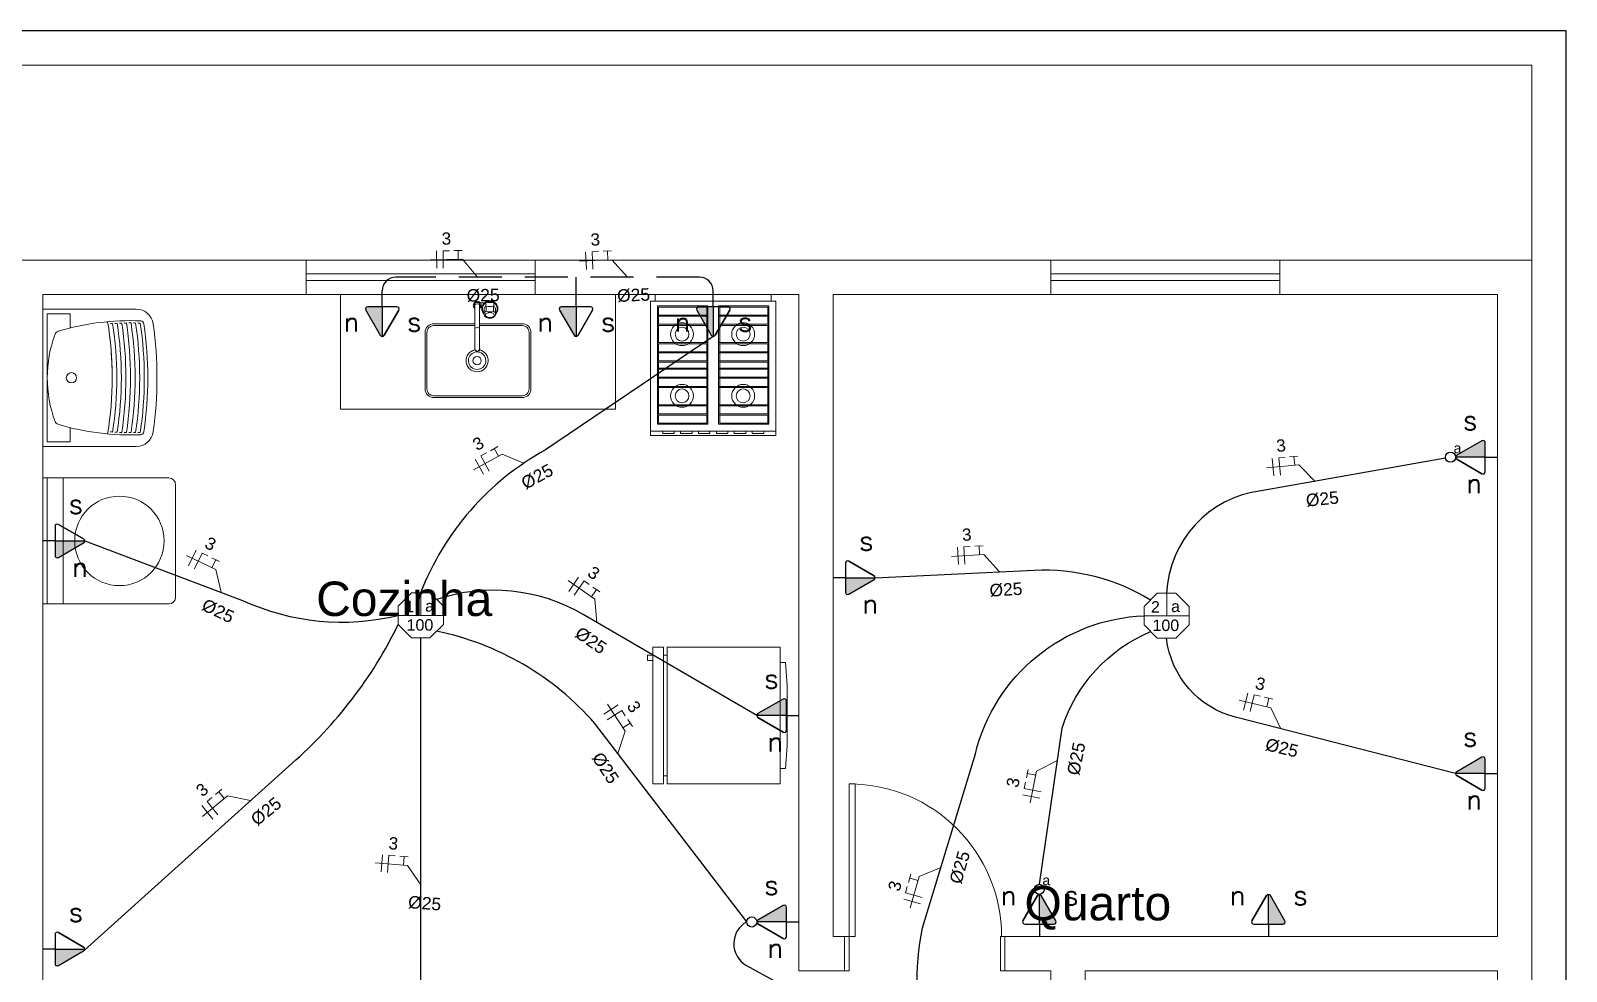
# Model space of a CAD drawing. Header units: millimetres. Extents: x 50 to 186, y -32 to 33.
# Drawn here: x 73.87 to 80.57, y 14.72 to 18.82 of the extents above; entities that cross this region are included whole.
import ezdxf

# ---------------------------------------------------------------- set-up
doc = ezdxf.new("R2010")
doc.units = ezdxf.units.MM
doc.linetypes.add('HIDDEN', pattern=[0.375, 0.25, -0.125])
doc.layers.get('0').update_dxf_attribs({"lineweight": 30})
for name, color, linetype in [('1 - Circuitos', 7, 'Continuous'), ('5 - Identificadores', 7, 'Continuous'), ('7 - Eletroduto', 6, 'Continuous'), ('Pontos de iluminação', 5, 'Continuous'), ('Pontos de Tomadas', 240, 'Continuous'), ('TEXTO', 7, 'Continuous')]:
    doc.layers.add(name, color=color, linetype=linetype)
for name, color, linetype, lineweight in [('3 - Cozinha', 160, 'Continuous', 20), ('4 - Edificação', 7, 'Continuous', 20), ('6 - Legenda', 70, 'Continuous', 25), ('Portas', 251, 'Continuous', 9)]:
    doc.layers.add(name, color=color, linetype=linetype, lineweight=lineweight)
doc.styles.add('Arial0', font='arial.ttf', dxfattribs={"height": 3.14658})
doc.styles.add('ROMANS', font='ROMANS.SHX')
doc.styles.add('SEACAD_Arial', font='arial.ttf')
doc.styles.get("Standard").update_dxf_attribs({"font": 'arial.ttf'})
doc.styles.add('TEXTO_NOMEQUADRO', font='arial.ttf')

# ---------------------------------------------------------------- blocks, each defined once
blk = doc.blocks.new('CO-F4PB')
for p, q in [((0.2535, 0), (-0.2535, 0)), ((0.2535, 0), (-0.2535, 0)), ((-0.2535, 0), (-0.2535, -0.03)), ((0.2535, -0.03), (0.2535, 0)), ((-0.2735, -0.03), (-0.2735, -0.596)), ((0.2735, -0.03), (-0.2735, -0.03)), ((-0.2435, -0.05), (-0.2435, -0.566)), ((-0.0235, -0.05), (-0.2435, -0.05)), ((-0.0285, -0.055), (-0.2385, -0.055)), ((-0.2385, -0.055), (-0.2385, -0.09)), ((-0.0285, -0.055), (-0.0285, -0.09)), ((-0.0235, -0.05), (-0.0235, -0.566)), ((0.0235, -0.05), (0.0235, -0.566)), ((0.2435, -0.05), (0.0235, -0.05)), ((0.2385, -0.055), (0.0285, -0.055)), ((0.0285, -0.055), (0.0285, -0.09)), ((0.2385, -0.055), (0.2385, -0.09)), ((0.2435, -0.05), (0.2435, -0.566)), ((0.2735, -0.596), (0.2735, -0.03)), ((-0.0235, -0.09), (-0.2435, -0.09)), ((-0.0235, -0.095), (-0.2435, -0.095)), ((-0.0235, -0.13), (-0.2435, -0.13)), ((-0.2385, -0.095), (-0.2385, -0.13)), ((-0.0285, -0.095), (-0.0285, -0.13)), ((0.2435, -0.09), (0.0235, -0.09)), ((0.2435, -0.095), (0.0235, -0.095)), ((0.2435, -0.13), (0.0235, -0.13)), ((0.0285, -0.095), (0.0285, -0.13)), ((0.2385, -0.095), (0.2385, -0.13)), ((-0.0235, -0.135), (-0.2435, -0.135)), ((-0.2385, -0.135), (-0.2385, -0.21)), ((-0.0285, -0.135), (-0.0285, -0.21)), ((0.2435, -0.135), (0.0235, -0.135)), ((0.0285, -0.135), (0.0285, -0.21)), ((0.2385, -0.135), (0.2385, -0.21)), ((-0.0235, -0.21), (-0.2435, -0.21)), ((-0.0235, -0.215), (-0.2435, -0.215)), ((-0.0235, -0.25), (-0.2435, -0.25)), ((-0.0235, -0.255), (-0.2435, -0.255)), ((-0.2385, -0.215), (-0.2385, -0.25)), ((-0.2385, -0.255), (-0.2385, -0.29)), ((-0.0285, -0.215), (-0.0285, -0.25)), ((-0.0285, -0.255), (-0.0285, -0.29)), ((0.2435, -0.21), (0.0235, -0.21)), ((0.2435, -0.215), (0.0235, -0.215)), ((0.2435, -0.25), (0.0235, -0.25)), ((0.2435, -0.255), (0.0235, -0.255)), ((0.0285, -0.215), (0.0285, -0.25)), ((0.0285, -0.255), (0.0285, -0.29)), ((0.2385, -0.215), (0.2385, -0.25)), ((0.2385, -0.255), (0.2385, -0.29)), ((-0.0235, -0.29), (-0.2435, -0.29)), ((-0.0235, -0.295), (-0.2435, -0.295)), ((-0.2435, -0.321), (-0.0235, -0.321)), ((-0.2435, -0.326), (-0.0235, -0.326)), ((-0.2385, -0.295), (-0.2385, -0.321)), ((-0.2385, -0.326), (-0.2385, -0.361)), ((-0.0285, -0.295), (-0.0285, -0.321)), ((-0.0285, -0.326), (-0.0285, -0.361)), ((0.2435, -0.29), (0.0235, -0.29)), ((0.2435, -0.295), (0.0235, -0.295)), ((0.0235, -0.321), (0.2435, -0.321)), ((0.0235, -0.326), (0.2435, -0.326)), ((0.0285, -0.295), (0.0285, -0.321)), ((0.0285, -0.326), (0.0285, -0.361)), ((0.2385, -0.295), (0.2385, -0.321)), ((0.2385, -0.326), (0.2385, -0.361)), ((-0.2435, -0.361), (-0.0235, -0.361)), ((-0.2435, -0.366), (-0.0235, -0.366)), ((-0.2435, -0.401), (-0.0235, -0.401)), ((-0.2385, -0.366), (-0.2385, -0.401)), ((-0.0285, -0.366), (-0.0285, -0.401)), ((0.0235, -0.361), (0.2435, -0.361)), ((0.0235, -0.366), (0.2435, -0.366)), ((0.0235, -0.401), (0.2435, -0.401)), ((0.0285, -0.366), (0.0285, -0.401)), ((0.2385, -0.366), (0.2385, -0.401)), ((-0.2435, -0.406), (-0.0235, -0.406)), ((-0.2385, -0.406), (-0.2385, -0.481)), ((-0.0285, -0.406), (-0.0285, -0.481)), ((0.0235, -0.406), (0.2435, -0.406)), ((0.0285, -0.406), (0.0285, -0.481)), ((0.2385, -0.406), (0.2385, -0.481)), ((-0.2435, -0.481), (-0.0235, -0.481)), ((-0.2435, -0.486), (-0.0235, -0.486)), ((-0.2435, -0.521), (-0.0235, -0.521)), ((-0.2435, -0.526), (-0.0235, -0.526)), ((-0.2385, -0.486), (-0.2385, -0.521)), ((-0.2385, -0.526), (-0.2385, -0.561)), ((-0.0285, -0.486), (-0.0285, -0.521)), ((-0.0285, -0.526), (-0.0285, -0.561)), ((0.0235, -0.481), (0.2435, -0.481)), ((0.0235, -0.486), (0.2435, -0.486)), ((0.0235, -0.521), (0.2435, -0.521)), ((0.0235, -0.526), (0.2435, -0.526)), ((0.0285, -0.486), (0.0285, -0.521)), ((0.0285, -0.526), (0.0285, -0.561)), ((0.2385, -0.486), (0.2385, -0.521)), ((0.2385, -0.526), (0.2385, -0.561)), ((-0.2735, -0.596), (0.2735, -0.596)), ((-0.2735, -0.596), (-0.2735, -0.616)), ((-0.2435, -0.566), (-0.0235, -0.566)), ((-0.2385, -0.561), (-0.0285, -0.561)), ((0.0235, -0.566), (0.2435, -0.566)), ((0.0285, -0.561), (0.2385, -0.561)), ((0.2735, -0.616), (0.2735, -0.596)), ((-0.2735, -0.616), (0.2735, -0.616))]:
    blk.add_line(p, q)
for points in [[(-0.2204, -0.606), (-0.1704, -0.606), (-0.1704, -0.596), (-0.2204, -0.596)], [(-0.1422, -0.606), (-0.0922, -0.606), (-0.0922, -0.596), (-0.1422, -0.596)], [(-0.0641, -0.606), (-0.0141, -0.606), (-0.0141, -0.596), (-0.0641, -0.596)], [(0.0141, -0.606), (0.0641, -0.606), (0.0641, -0.596), (0.0141, -0.596)], [(0.0922, -0.606), (0.1422, -0.606), (0.1422, -0.596), (0.0922, -0.596)], [(0.1704, -0.606), (0.2204, -0.606), (0.2204, -0.596), (0.1704, -0.596)]]:
    blk.add_lwpolyline(points, close=True)
for centre, radius in [((-0.1308, -0.1735), 0.05), ((0.1362, -0.1735), 0.05), ((-0.1308, -0.1735), 0.03), ((0.1362, -0.1735), 0.03), ((-0.1308, -0.4425), 0.05), ((0.1362, -0.4425), 0.05), ((-0.1308, -0.4425), 0.03), ((0.1362, -0.4425), 0.03)]:
    blk.add_circle(centre, radius)
blk = doc.blocks.new('A$C1AD15EB6')
for p, q in [((0.55, 0.58), (0, 0.58)), ((0, 0.03), (0, 0.58)), ((0.55, 0.5606), (0, 0.5606)), ((0.55, 0.03), (0.55, 0.58)), ((0.55, 0.4906), (0, 0.4906)), ((0.03, 0), (0.52, 0))]:
    blk.add_line(p, q)
for centre, start, end in [((0.03, 0.03), 180, 270), ((0.52, 0.03), 270, 0)]:
    blk.add_arc(centre, 0.03, start, end)
blk = doc.blocks.new('TANQUE-02')
for p, q in [((-0.2995, 0), (0.2995, 0)), ((-0.2995, -0.4081), (-0.2995, 0)), ((0.2995, -0.4081), (0.2995, 0)), ((-0.2795, -0.02), (0.2795, -0.02)), ((-0.2795, -0.12), (-0.2795, -0.02)), ((0.2795, -0.12), (0.2795, -0.02)), ((-0.2795, -0.12), (-0.2174, -0.12)), ((0.2174, -0.12), (0.2795, -0.12))]:
    blk.add_line(p, q)
blk.add_circle((0, -0.1252), 0.0225)
for centre, radius, start, end in [((0.8453, -0.3818), 1.0945, 163.27799, 182.40527), ((-0.1837, -0.0726), 0.02, 110.23844, 163.27799), ((0, -0.5709), 0.5511, 90, 110.23844), ((0, -0.5709), 0.5511, 69.76156, 90), ((0.1837, -0.0726), 0.02, 16.72201, 69.76156), ((-0.8453, -0.3818), 1.0945, 357.59473, 16.72201), ((0, 1.2149), 1.518, 260.72256, 279.27744), ((0.8453, -0.3818), 1.0845, 177.52238, 178.05412), ((0.8453, -0.3818), 1.0845, 176.46036, 176.99114), ((0, 1.2149), 1.558, 261.22518, 270), ((0.8453, -0.3818), 1.0845, 175.40003, 175.93), ((0, 1.2149), 1.538, 261.15691, 270), ((0, 1.2149), 1.518, 270, 279.27744), ((0, 1.2149), 1.538, 270, 278.84309), ((0, 1.2149), 1.558, 270, 278.77482), ((-0.8453, -0.3818), 1.0845, 4.07, 4.59997), ((-0.8453, -0.3818), 1.0845, 3.00886, 3.53964), ((-0.8453, -0.3818), 1.0845, 1.94588, 2.47762), ((0.8453, -0.3818), 1.0845, 179.65272, 180.18684), ((0, 1.2149), 1.618, 261.49969, 270), ((0.8453, -0.3818), 1.0845, 180.72164, 181.25716), ((0.8453, -0.3818), 1.0845, 178.5864, 179.11926), ((0, 1.2149), 1.598, 261.39693, 270), ((0, 1.2149), 1.578, 261.30532, 270), ((0, 1.2149), 1.578, 270, 278.69468), ((0, 1.2149), 1.598, 270, 278.60307), ((0, 1.2149), 1.618, 270, 278.50031), ((-0.8453, -0.3818), 1.0845, 0.88074, 1.4136), ((-0.8453, -0.3818), 1.0845, 358.74284, 359.27836), ((-0.8453, -0.3818), 1.0845, 359.81316, 0.34728), ((-0.2245, -0.4081), 0.075, 180, 262.08052), ((-0.2332, -0.4271), 0.015, 182.40527, 261.87169), ((0, 1.2149), 1.638, 261.61326, 270), ((0.8453, -0.3818), 1.0845, 181.79343, 182.3305), ((0, 1.2149), 1.658, 261.73735, 270), ((0, 1.2058), 1.6644, 261.87169, 270), ((0, 1.2149), 1.638, 270, 278.38674), ((0, 1.2149), 1.658, 270, 278.26265), ((0, 1.2058), 1.6644, 270, 278.12831), ((0.2245, -0.4081), 0.075, 277.91948, 0), ((0.2332, -0.4271), 0.015, 278.12831, 357.59473), ((-0.8453, -0.3818), 1.0845, 357.6695, 358.20657), ((0, 1.2058), 1.7044, 262.08052, 270), ((0, 1.2058), 1.7044, 270, 277.91948)]:
    blk.add_arc(centre, radius, start, end)
blk = doc.blocks.new('CUBA-COZ-02')
for p, q in [((-0.0095, 0.2452), (-0.0095, 0.2275)), ((-0.0095, 0.2275), (-0.0095, 0.0565)), ((0.0105, 0.2452), (0.0105, 0.2275)), ((0.0105, 0.2275), (0.0105, 0.0565)), ((0.0146, 0.2516), (0.031, 0.2516)), ((0.0146, 0.2316), (0.0209, 0.2316)), ((0.0305, 0.2026), (0.0305, 0.2242)), ((0.0379, 0.2522), (0.0379, 0.2367)), ((0.0399, 0.2163), (0.0399, 0.2377)), ((0.0712, 0.2163), (0.0712, 0.2377)), ((0.0731, 0.2522), (0.0731, 0.2367)), ((0.0805, 0.2026), (0.0805, 0.2242)), ((-0.0095, 0.0565), (-0.0095, 0.0516)), ((0.0105, 0.0565), (0.0105, 0.0516))]:
    blk.add_line(p, q)
for points in [[(-0.0095, 0.1611), (-0.1889, 0.1611, 0.414214), (-0.2269, 0.1231), (-0.2269, -0.1231, 0.414214), (-0.1889, -0.1611), (0.1969, -0.1611, 0.414214), (0.2349, -0.1231), (0.2349, 0.1231, 0.414214), (0.1969, 0.1611), (0.0105, 0.1611)], [(-0.0095, 0.1531), (-0.1889, 0.1531, 0.414214), (-0.2189, 0.1231), (-0.2189, -0.1231, 0.414214), (-0.1889, -0.1531), (0.1969, -0.1531, 0.414214), (0.2269, -0.1231), (0.2269, 0.1231, 0.414214), (0.1969, 0.1531), (0.0105, 0.1531)]]:
    blk.add_lwpolyline(points, format="xyb")
blk.add_lwpolyline([(0.0105, 0.0367, -7.502529), (-0.0095, 0.037, -0.133288)], format="xyb", close=True)
at = {"linetype": 'Continuous'}
for points in [[(0.0391, 0.2375, 0), (0.0361, 0.2353, 0), (0.0337, 0.2328, 0), (0.032, 0.2301, 0), (0.0309, 0.2272, 0), (0.0305, 0.2242, 0)], [(0.0389, 0.2157, 0), (0.0359, 0.2135, 0), (0.0335, 0.2109, 0), (0.0318, 0.2081, 0), (0.0308, 0.2052, 0), (0.0305, 0.2021, 0)], [(0.0305, 0.2021, 0), (0.0311, 0.1989, 0), (0.0324, 0.1959, 0), (0.0345, 0.193, 0), (0.0373, 0.1905, 0), (0.0407, 0.1884, 0), (0.0446, 0.1867, 0), (0.0488, 0.1856, 0), (0.0533, 0.185, 0), (0.0578, 0.185, 0), (0.0623, 0.1856, 0), (0.0665, 0.1867, 0), (0.0704, 0.1884, 0), (0.0738, 0.1905, 0), (0.0766, 0.193, 0), (0.0786, 0.1959, 0), (0.08, 0.1989, 0), (0.0805, 0.2021, 0)], [(0.075, 0.199, 0), (0.0746, 0.2011, 0), (0.0734, 0.2032, 0), (0.0715, 0.2051, 0), (0.0689, 0.2067, 0), (0.0658, 0.208, 0), (0.0623, 0.209, 0), (0.0585, 0.2095, 0), (0.0545, 0.2096, 0), (0.0506, 0.2093, 0), (0.0469, 0.2085, 0), (0.0436, 0.2074, 0), (0.0407, 0.2059, 0), (0.0385, 0.2041, 0), (0.0369, 0.2022, 0), (0.0362, 0.2, 0), (0.0362, 0.1979, 0), (0.0369, 0.1958, 0), (0.0385, 0.1938, 0), (0.0407, 0.192, 0), (0.0436, 0.1905, 0), (0.0469, 0.1894, 0), (0.0506, 0.1886, 0), (0.0545, 0.1883, 0), (0.0585, 0.1884, 0), (0.0623, 0.1889, 0), (0.0658, 0.1899, 0), (0.0689, 0.1912, 0), (0.0715, 0.1928, 0), (0.0734, 0.1947, 0), (0.0746, 0.1968, 0), (0.075, 0.199, 0)], [(0.0805, 0.2242, 0), (0.0802, 0.2272, 0), (0.0791, 0.2301, 0), (0.0773, 0.2328, 0), (0.0749, 0.2353, 0), (0.0719, 0.2375, 0)], [(0.0805, 0.2026, 0), (0.0802, 0.2055, 0), (0.0791, 0.2084, 0), (0.0774, 0.2111, 0), (0.0751, 0.2136, 0), (0.0722, 0.2157, 0)]]:
    blk.add_polyline3d(points, dxfattribs=at)
blk.add_circle((0, 0), 0.0182)
for centre, radius, start, end in [((0.0005, 0.2416), 0.0173, 35.41872, 234.58128), ((0.0005, 0.2416), 0.0126, 322.25181, 217.74819), ((0.0005, 0.2242), 0.0233, 64.55551, 115.44449), ((0.0005, 0.2416), 0.0173, 305.41872, 324.58128), ((0.0005, 0.2416), 0.0173, 324.58128, 35.41872), ((0.0555, 0.2266), 0.035, 315.56467, 224.43533), ((0.0555, 0.2266), 0.032, 321.37517, 218.62483), ((0.0555, 0.1725), 0.0816, 77.53823, 102.46177), ((0.04, 0.214), 0.002, 63.97489, 122.15591), ((0.0401, 0.2358), 0.002, 74.31395, 121.56748), ((0.0555, 0.2905), 0.0549, 254.31395, 285.68605), ((0.0555, 0.2459), 0.0335, 243.97489, 296.02511), ((0.0711, 0.214), 0.002, 57.84409, 116.02511), ((0.0709, 0.2358), 0.002, 58.43251, 105.68606), ((0.0005, 0.1207), 0.0233, 64.55551, 115.44449), ((0, 0), 0.0482, 101.34386, 77.38563), ((0.0005, 0.0516), 0.0112, 153.72082, 26.27918), ((0.0005, 0.0516), 0.01, 180, 0)]:
    blk.add_arc(centre, radius, start, end)
blk = doc.blocks.new('DUPLEX320PL')
for p, q in [((-0.058, -0.1246), (-0.058, -0.6181)), ((-0.058, -0.1246), (0.538, -0.1246)), ((0.538, -0.6181), (0.538, -0.1246)), ((0.538, -0.6181), (-0.058, -0.6181)), ((0.538, -0.6338), (-0.058, -0.6338)), ((-0.058, -0.6338), (-0.058, -0.6799)), ((-0.023, -0.6181), (-0.023, -0.6338)), ((0.503, -0.6338), (0.503, -0.6181)), ((0.538, -0.6338), (0.538, -0.6799)), ((-0.058, -0.6799), (0.538, -0.6799))]:
    blk.add_line(p, q)
blk.add_lwpolyline([(0.4713, -0.1246), (0.4713, -0.1005), (0.3713, -0.0932), (0.1087, -0.0932), (0.0087, -0.1005), (0.0087, -0.1246)])
blk.add_lwpolyline([(0.4797, -0.6799), (0.4797, -0.7042), (0.5039, -0.7042), (0.5039, -0.6799)], close=True)
blk = doc.blocks.new('ponto de luz')
at = {"color": 5, "linetype": 'Continuous', "lineweight": 15, "true_color": 0x000005}
blk.add_lwpolyline([(63.6396, -13.7603), (63.5583, -13.7603), (63.5009, -13.8188), (63.5009, -13.8984), (63.5583, -13.9569), (63.6396, -13.9569), (63.698, -13.8984), (63.698, -13.8188)], close=True, dxfattribs=at)
for points in [[(63.5995, -13.8589), (63.5995, -13.7603), (63.5995, -13.7603)], [(63.698, -13.8589), (63.5009, -13.8589), (63.5009, -13.8589)]]:
    blk.add_lwpolyline(points, dxfattribs=at)
at = {"layer": '1 - Circuitos'}
blk.add_attdef('N', (63.5309, -13.8452), '', height=0.05, dxfattribs=at)
at = {"layer": '5 - Identificadores', "flags": 4}
for tag, p in [('R', (63.6187, -13.8426)), ('S', (63.5376, -13.9254))]:
    blk.add_attdef(tag, p, '', height=0.05, dxfattribs=at)

msp = doc.modelspace()

# ---------------------------------------------------------------- hatches: boundary and pattern name
at = {"layer": 'Pontos de Tomadas'}
h = msp.add_hatch(color=256, dxfattribs=at)
h.dxf.hatch_style = 1
h.paths.add_polyline_path([(75.3942, 17.496, 0.268035), (75.4026, 17.4911), (75.4026, 17.6208), (75.3391, 17.6208, 0.577243), (75.3306, 17.6061)])
h = msp.add_hatch(color=256, dxfattribs=at)
h.dxf.hatch_style = 1
h.paths.add_polyline_path([(76.2404, 17.496, 0.268035), (76.2488, 17.4911), (76.2488, 17.6208), (76.1853, 17.6208, 0.577243), (76.1768, 17.6061)])
h = msp.add_hatch(color=256, dxfattribs=at)
h.dxf.hatch_style = 1
h.paths.add_polyline_path([(76.8389, 17.496, 0.268035), (76.8473, 17.4911), (76.8473, 17.6208), (76.7838, 17.6208, 0.577243), (76.7753, 17.6061)])
h = msp.add_hatch(color=256, dxfattribs=at)
h.dxf.hatch_style = 1
h.paths.add_polyline_path([(80.0924, 16.9728, 0.268035), (80.0875, 16.9644), (80.2172, 16.9644), (80.2172, 17.0279, 0.577243), (80.2026, 17.0364)])
h = msp.add_hatch(color=256, dxfattribs=at)
h.dxf.hatch_style = 1
h.paths.add_polyline_path([(74.0992, 16.5909, 0.268035), (74.1041, 16.5993), (73.9745, 16.5993), (73.9745, 16.5358, 0.577243), (73.9891, 16.5273)])
h = msp.add_hatch(color=256, dxfattribs=at)
h.dxf.hatch_style = 1
h.paths.add_polyline_path([(77.5492, 16.4303, 0.268035), (77.5541, 16.4387), (77.4245, 16.4387), (77.4245, 16.3752, 0.577243), (77.4391, 16.3667)])
h = msp.add_hatch(color=256, dxfattribs=at)
h.dxf.hatch_style = 1
h.paths.add_polyline_path([(77.0424, 15.8459, 0.268035), (77.0375, 15.8374), (77.1672, 15.8374), (77.1672, 15.901, 0.577243), (77.1526, 15.9094)])
h = msp.add_hatch(color=256, dxfattribs=at)
h.dxf.hatch_style = 1
h.paths.add_polyline_path([(80.0924, 15.5928, 0.268035), (80.0875, 15.5844), (80.2172, 15.5844), (80.2172, 15.6479, 0.577243), (80.2026, 15.6564)])
h = msp.add_hatch(color=256, dxfattribs=at)
h.dxf.hatch_style = 1
h.paths.add_polyline_path([(78.2793, 15.0528, 0.268035), (78.2708, 15.0577), (78.2708, 14.928), (78.3344, 14.928, 0.577243), (78.3428, 14.9426)])
h = msp.add_hatch(color=256, dxfattribs=at)
h.dxf.hatch_style = 1
h.paths.add_polyline_path([(79.2793, 15.0528, 0.268035), (79.2708, 15.0577), (79.2708, 14.928), (79.3344, 14.928, 0.577243), (79.3428, 14.9426)])
h = msp.add_hatch(color=256, dxfattribs=at)
h.dxf.hatch_style = 1
h.paths.add_polyline_path([(77.0424, 14.9459, 0.268035), (77.0375, 14.9374), (77.1672, 14.9374), (77.1672, 15.001, 0.577243), (77.1526, 15.0094)])
h = msp.add_hatch(color=256, dxfattribs=at)
h.dxf.hatch_style = 1
h.paths.add_polyline_path([(74.0992, 14.8109, 0.268035), (74.1041, 14.8194), (73.9745, 14.8194), (73.9745, 14.7558, 0.577243), (73.9891, 14.7474)])

# ---------------------------------------------------------------- linework, layer by layer
msp.add_lwpolyline([(53.5708, 10.8244), (80.5708, 10.8244), (80.5708, 18.8244), (53.5708, 18.8244)], close=True)
at = {"layer": '1 - Circuitos', "color": 7, "linetype": 'Continuous', "lineweight": 15, "true_color": 0x000007}
for points in [[(75.6403, 17.7886), (75.6392, 17.8642), (75.6392, 17.8642)], [(75.6957, 17.865), (75.668, 17.8646), (75.6692, 17.789)], [(75.7152, 17.8653), (75.7522, 17.8659), (75.7342, 17.8656), (75.7348, 17.8275)], [(76.2938, 17.7834), (76.2905, 17.859), (76.2905, 17.859)], [(76.3469, 17.8615), (76.3193, 17.8602), (76.3226, 17.7847)], [(76.3664, 17.8623), (76.4034, 17.864), (76.3855, 17.8632), (76.3871, 17.825)], [(75.8578, 16.9833), (75.8335, 16.97), (75.8698, 16.9037)], [(75.8749, 16.9926), (75.9074, 17.0104), (75.8917, 17.0018), (75.91, 16.9683)], [(79.2944, 16.8829), (79.2869, 16.9582), (79.2869, 16.9582)], [(79.3431, 16.9638), (79.3155, 16.9611), (79.3231, 16.8858)], [(79.3625, 16.9658), (79.3993, 16.9695), (79.3815, 16.9677), (79.3853, 16.9297)], [(75.8446, 16.8898), (75.8083, 16.9562), (75.8083, 16.9562)], [(74.5576, 16.4901), (74.5904, 16.5583), (74.5904, 16.5583)], [(77.9175, 16.4958), (77.9129, 16.5713), (77.9129, 16.5713)], [(77.9693, 16.5747), (77.9417, 16.5731), (77.9462, 16.4976)], [(77.9887, 16.5759), (78.0257, 16.5781), (78.0078, 16.5771), (78.0101, 16.5389)], [(74.6413, 16.5338), (74.6164, 16.5458), (74.5836, 16.4777)], [(74.6589, 16.5254), (74.6923, 16.5093), (74.6761, 16.5171), (74.6595, 16.4827)], [(76.2168, 16.3791), (76.2597, 16.4413), (76.2597, 16.4413)], [(76.3063, 16.4092), (76.2835, 16.425), (76.2405, 16.3627)], [(76.3223, 16.3982), (76.3528, 16.3771), (76.338, 16.3873), (76.3163, 16.3559)], [(79.1626, 15.8616), (79.1803, 15.9351), (79.1803, 15.9351)], [(79.2352, 15.9219), (79.2083, 15.9284), (79.1906, 15.8549)], [(79.2542, 15.9174), (79.2902, 15.9087), (79.2727, 15.9129), (79.2638, 15.8758)], [(76.3694, 15.8432), (76.4328, 15.8844), (76.4328, 15.8844)], [(76.4636, 15.837), (76.4485, 15.8602), (76.3851, 15.819)], [(76.4742, 15.8207), (76.4944, 15.7896), (76.4847, 15.8047), (76.4526, 15.7839)], [(78.2143, 15.5663), (78.2217, 15.6026), (78.2181, 15.585), (78.2555, 15.5774)], [(74.6744, 15.4931), (74.7031, 15.5165), (74.6891, 15.5051), (74.7133, 15.4756)], [(78.2733, 15.4767), (78.1992, 15.4918), (78.1992, 15.4918)], [(78.2104, 15.5472), (78.2049, 15.52), (78.279, 15.505)], [(74.6635, 15.3864), (74.6156, 15.4449), (74.6156, 15.4449)], [(74.6593, 15.4807), (74.6379, 15.4632), (74.6858, 15.4047)], [(75.3973, 15.1554), (75.4031, 15.2308), (75.4031, 15.2308)], [(75.4594, 15.2264), (75.4318, 15.2286), (75.426, 15.1532)], [(75.4788, 15.2249), (75.5158, 15.2221), (75.4979, 15.2235), (75.4949, 15.1854)], [(77.6945, 15.0915), (77.6869, 15.0649), (77.7595, 15.044)], [(77.6999, 15.1102), (77.7102, 15.1458), (77.7052, 15.1286), (77.7419, 15.118)], [(77.7515, 15.0163), (77.6789, 15.0372), (77.6789, 15.0372)]]:
    msp.add_lwpolyline(points, dxfattribs=at)
at = {"layer": '1 - Circuitos', "color": 5, "linetype": 'Continuous', "lineweight": 15, "true_color": 0x000005}
for points in [[(75.8184, 17.7494), (75.7528, 17.8277), (75.6113, 17.8256)], [(76.4729, 17.7494), (76.4051, 17.8258), (76.2637, 17.8196)], [(76.0203, 16.9382), (75.9257, 16.9769), (75.8016, 16.909)], [(79.4752, 16.859), (79.4031, 16.9315), (79.2624, 16.9173)], [(74.6993, 16.3755), (74.6757, 16.4749), (74.5482, 16.5362)], [(78.0971, 16.4647), (78.028, 16.54), (77.8868, 16.5315)], [(76.339, 16.2438), (76.3311, 16.3457), (76.2146, 16.4261)], [(76.431, 15.6716), (76.4624, 15.7688), (76.3853, 15.8874)], [(79.3253, 15.7794), (79.2813, 15.8716), (79.1437, 15.9047)], [(78.3497, 15.6423), (78.2591, 15.595), (78.2309, 15.4563)], [(74.8273, 15.4664), (74.7272, 15.487), (74.6177, 15.3974)], [(75.5709, 15.0999), (75.5128, 15.184), (75.3718, 15.1949)], [(77.841, 15.1751), (77.7469, 15.1352), (77.7077, 14.9993)]]:
    msp.add_lwpolyline(points, dxfattribs=at)
at = {"layer": '3 - Cozinha'}
msp.add_lwpolyline([(75.2208, 17.1744), (76.4208, 17.1744), (76.4208, 17.6744), (75.2208, 17.6744)], close=True, dxfattribs=at)
msp.add_circle((74.2555, 16.5994), 0.1953, dxfattribs=at)
at = {"layer": '4 - Edificação'}
for p, q in [((80.4208, 18.6744), (60.4708, 18.6744)), ((60.4708, 17.8244), (80.4208, 17.8244)), ((80.4208, 17.8244), (80.4208, 10.9744)), ((73.9208, 11.9244), (73.9208, 17.6744)), ((77.2208, 17.6744), (73.9208, 17.6744)), ((77.2208, 14.7244), (77.2208, 17.6744)), ((77.3708, 17.6744), (80.2708, 17.6744)), ((77.3708, 14.8744), (77.3708, 17.6744)), ((80.2708, 14.8744), (80.2708, 17.6744)), ((80.2708, 17.6744), (80.2708, 14.8744)), ((77.4208, 14.8744), (77.3708, 14.8744)), ((77.4208, 14.7244), (77.4208, 14.8744)), ((78.4208, 14.8744), (78.1208, 14.8744)), ((80.2708, 14.8744), (78.4208, 14.8744)), ((77.2208, 14.7244), (77.4208, 14.7244)), ((78.1208, 14.7244), (78.3208, 14.7244)), ((78.3208, 14.7244), (78.3208, 14.6744)), ((78.4708, 14.7244), (80.2708, 14.7244)), ((78.4708, 14.7244), (78.4708, 14.6744)), ((80.2708, 14.7244), (80.2708, 13.5744))]:
    msp.add_line(p, q, dxfattribs=at)
at = {"layer": '4 - Edificação', "color": 252}
msp.add_line((80.4208, 18.6744), (80.4208, 17.8244), dxfattribs=at)
at = {"layer": '7 - Eletroduto', "linetype": 'HIDDEN', "ltscale": 0.75}
msp.add_line((76.7873, 17.7494), (75.4626, 17.7494), dxfattribs=at)
at = {"layer": '7 - Eletroduto'}
for p, q in [((76.2488, 17.6744), (76.2488, 17.7494)), ((75.4026, 17.6744), (75.4026, 17.6894)), ((76.8473, 17.6744), (76.8473, 17.6894))]:
    msp.add_line(p, q, dxfattribs=at)
for points in [[(76.8473, 17.4911), (76.1151, 16.9963, 0.176078), (75.5703, 16.373, 4.163736)], [(80.0439, 16.9606), (79.2385, 16.8183, 0.362296), (78.826, 16.3712, 15.458272)], [(74.1041, 16.5997), (74.7932, 16.3401, 0.16964), (75.4722, 16.2747, 0.073534)], [(77.5541, 16.4387), (78.2477, 16.4719, -0.149995), (78.7567, 16.342, 2.341739)], [(77.0375, 15.8374), (76.2799, 16.2782, 0.215698), (75.6402, 16.3437, -1.389043)], [(74.1024, 14.8139), (75.008, 15.629, 0.101066), (75.4722, 16.2348, -3.165411)], [(77.7736, 14.3733, -0.110493), (77.7611, 14.9121), (77.9916, 15.6712, -0.333735), (78.728, 16.2729, -114.141172)], [(76.9935, 14.9374), (76.3299, 15.8035, 0.163828), (75.6402, 16.2056, -5.560821)], [(78.2708, 15.1017), (78.3701, 15.7824, -0.219639), (78.7567, 16.2039, -2.137898)], [(80.0875, 15.5844), (79.1272, 15.83, -0.310486), (78.826, 16.1746, -1.123484)], [(76.9935, 14.9381, 0.587466), (76.9927, 14.7474), (77.5215, 14.4569, -0.106433), (77.6756, 14.3149, -0.266852)]]:
    msp.add_lwpolyline(points, format="xyb", dxfattribs=at)
msp.add_lwpolyline([(75.5709, 14.2759), (75.5709, 16.1764)], dxfattribs=at)
for centre, start, end in [((75.4626, 17.6894), 90, 180), ((76.7873, 17.6894), 0, 90)]:
    msp.add_arc(centre, 0.06, start, end, dxfattribs=at)
at = {"layer": 'Pontos de Tomadas'}
for p, q in [((75.4026, 17.6208), (75.4026, 17.6744)), ((76.2488, 17.6208), (76.2488, 17.6744)), ((76.8473, 17.6208), (76.8473, 17.6744)), ((75.3306, 17.6061), (75.3942, 17.496)), ((75.4662, 17.6208), (75.3391, 17.6208)), ((75.4026, 17.6208), (75.4026, 17.4911)), ((75.4746, 17.6061), (75.4111, 17.496)), ((75.4111, 17.496), (75.4746, 17.6061)), ((75.4111, 17.496), (75.4746, 17.6061)), ((76.1768, 17.6061), (76.2404, 17.496)), ((76.3124, 17.6208), (76.1853, 17.6208)), ((76.2488, 17.6208), (76.2488, 17.4911)), ((76.3208, 17.6061), (76.2573, 17.496)), ((76.2573, 17.496), (76.3208, 17.6061)), ((76.2573, 17.496), (76.3208, 17.6061)), ((76.7753, 17.6061), (76.8389, 17.496)), ((76.9109, 17.6208), (76.7838, 17.6208)), ((76.8473, 17.6208), (76.8473, 17.4911)), ((76.9193, 17.6061), (76.8558, 17.496)), ((76.8558, 17.496), (76.9193, 17.6061)), ((76.8558, 17.496), (76.9193, 17.6061)), ((80.2026, 17.0364), (80.0924, 16.9728)), ((80.2172, 16.9008), (80.2172, 17.0279)), ((80.2172, 16.9644), (80.0875, 16.9644)), ((80.2172, 16.9644), (80.2708, 16.9644)), ((80.2026, 16.8924), (80.0924, 16.9559)), ((80.0924, 16.9559), (80.2026, 16.8924)), ((80.0924, 16.9559), (80.2026, 16.8924)), ((73.9745, 16.6629), (73.9745, 16.5358)), ((73.9891, 16.6713), (74.0992, 16.6078)), ((74.0992, 16.6078), (73.9891, 16.6713)), ((74.0992, 16.6078), (73.9891, 16.6713)), ((73.9745, 16.5993), (73.9208, 16.5993)), ((73.9745, 16.5993), (74.1041, 16.5993)), ((73.9891, 16.5273), (74.0992, 16.5909)), ((77.4245, 16.5023), (77.4245, 16.3752)), ((77.4391, 16.5107), (77.5492, 16.4472)), ((77.5492, 16.4472), (77.4391, 16.5107)), ((77.5492, 16.4472), (77.4391, 16.5107)), ((77.4245, 16.4387), (77.3708, 16.4387)), ((77.4245, 16.4387), (77.5541, 16.4387)), ((77.4391, 16.3667), (77.5492, 16.4303)), ((77.1526, 15.9094), (77.0424, 15.8459)), ((77.1672, 15.7739), (77.1672, 15.901)), ((77.1672, 15.8374), (77.0375, 15.8374)), ((77.1526, 15.7654), (77.0424, 15.829)), ((77.0424, 15.829), (77.1526, 15.7654)), ((77.0424, 15.829), (77.1526, 15.7654)), ((77.1672, 15.8374), (77.2208, 15.8374)), ((80.2026, 15.6564), (80.0924, 15.5928)), ((80.2172, 15.5208), (80.2172, 15.6479)), ((80.2172, 15.5844), (80.0875, 15.5844)), ((80.2026, 15.5124), (80.0924, 15.5759)), ((80.0924, 15.5759), (80.2026, 15.5124)), ((80.0924, 15.5759), (80.2026, 15.5124)), ((80.2172, 15.5844), (80.2708, 15.5844)), ((78.1988, 14.9426), (78.2624, 15.0528)), ((78.2624, 15.0528), (78.1988, 14.9426)), ((78.2624, 15.0528), (78.1988, 14.9426)), ((78.2708, 14.928), (78.2708, 15.0577)), ((78.3428, 14.9426), (78.2793, 15.0528)), ((79.1988, 14.9426), (79.2624, 15.0528)), ((79.2624, 15.0528), (79.1988, 14.9426)), ((79.2624, 15.0528), (79.1988, 14.9426)), ((79.2708, 14.928), (79.2708, 15.0577)), ((79.3428, 14.9426), (79.2793, 15.0528)), ((77.1526, 15.0094), (77.0424, 14.9459)), ((77.1672, 14.8739), (77.1672, 15.001)), ((73.9745, 14.8829), (73.9745, 14.7558)), ((73.9891, 14.8914), (74.0992, 14.8278)), ((74.0992, 14.8278), (73.9891, 14.8914)), ((74.0992, 14.8278), (73.9891, 14.8914)), ((77.1672, 14.9374), (77.0375, 14.9374)), ((77.1526, 14.8654), (77.0424, 14.929)), ((77.0424, 14.929), (77.1526, 14.8654)), ((77.0424, 14.929), (77.1526, 14.8654)), ((77.1672, 14.9374), (77.2208, 14.9374)), ((78.2073, 14.928), (78.3344, 14.928)), ((78.2708, 14.928), (78.2708, 14.8744)), ((79.2073, 14.928), (79.3344, 14.928)), ((79.2708, 14.928), (79.2708, 14.8744)), ((73.9745, 14.8194), (73.9208, 14.8194)), ((73.9745, 14.8194), (74.1041, 14.8194)), ((73.9891, 14.7474), (74.0992, 14.8109))]:
    msp.add_line(p, q, dxfattribs=at)
for centre in [(80.0655, 16.9644), (78.2708, 15.0797), (77.0155, 14.9374)]:
    msp.add_circle(centre, 0.022, dxfattribs=at)
for centre, start, end in [((75.3391, 17.611), 90, 209.98164), ((75.4662, 17.611), 330.01836, 90), ((76.1853, 17.611), 90, 209.98164), ((76.3124, 17.611), 330.01836, 90), ((76.7838, 17.611), 90, 209.98164), ((76.9109, 17.611), 330.01836, 90), ((75.4026, 17.5008), 209.98164, 330.01836), ((76.2488, 17.5008), 209.98164, 330.01836), ((76.8473, 17.5008), 209.98164, 330.01836), ((80.2075, 17.0279), 0, 119.98164), ((80.0973, 16.9644), 119.98164, 240.01836), ((80.2075, 16.9008), 240.01836, 0), ((73.9842, 16.6629), 60.01836, 180), ((74.0944, 16.5993), 299.98164, 60.01836), ((73.9842, 16.5358), 180, 299.98164), ((77.4342, 16.5023), 60.01836, 180), ((77.5444, 16.4387), 299.98164, 60.01836), ((77.4342, 16.3752), 180, 299.98164), ((77.1575, 15.901), 0, 119.98164), ((77.0473, 15.8374), 119.98164, 240.01836), ((77.1575, 15.7739), 240.01836, 0), ((80.2075, 15.6479), 0, 119.98164), ((80.0973, 15.5844), 119.98164, 240.01836), ((80.2075, 15.5208), 240.01836, 0), ((78.2708, 15.0479), 29.98164, 150.01836), ((79.2708, 15.0479), 29.98164, 150.01836), ((77.1575, 15.001), 0, 119.98164), ((73.9842, 14.8829), 60.01836, 180), ((77.0473, 14.9374), 119.98164, 240.01836), ((78.2073, 14.9378), 150.01836, 270), ((78.3344, 14.9378), 270, 29.98164), ((79.2073, 14.9378), 150.01836, 270), ((79.3344, 14.9378), 270, 29.98164), ((74.0944, 14.8194), 299.98164, 60.01836), ((77.1575, 14.8739), 240.01836, 0), ((73.9842, 14.7558), 180, 299.98164)]:
    msp.add_arc(centre, 0.00975, start, end, dxfattribs=at)
at = {"layer": 'Portas'}
for p, q in [((75.0708, 17.7644), (76.0708, 17.7644)), ((78.3208, 17.7644), (79.3208, 17.7644)), ((75.0708, 17.7344), (76.0708, 17.7344)), ((78.3208, 17.7344), (79.3208, 17.7344))]:
    msp.add_line(p, q, dxfattribs=at)
for points in [[(75.0708, 17.6744), (76.0708, 17.6744), (76.0708, 17.8244), (75.0708, 17.8244)], [(78.3208, 17.6744), (79.3208, 17.6744), (79.3208, 17.8244), (78.3208, 17.8244)], [(77.4408, 14.8744), (77.4671, 14.8744), (77.4671, 15.5394), (77.4408, 15.5394)], [(77.4208, 14.8744), (77.4208, 14.7244), (77.4408, 14.7244), (77.4408, 14.8744)], [(78.1008, 14.8744), (78.1008, 14.7244), (78.1208, 14.7244), (78.1208, 14.8744)]]:
    msp.add_lwpolyline(points, close=True, dxfattribs=at)
msp.add_arc((77.4408, 14.8744), 0.665, 360, 90, dxfattribs=at)

# ---------------------------------------------------------------- block references
at = {"layer": '3 - Cozinha', "color": 0, "rotation": 359.99938861993}
msp.add_blockref('CUBA-COZ-02', (75.8168, 17.3854), dxfattribs=at)
at = {"layer": '3 - Cozinha', "xscale": -1}
msp.add_blockref('CO-F4PB', (76.8473, 17.6744), dxfattribs=at)
at = {"layer": '3 - Cozinha', "color": 0, "extrusion": (0, 0, -1), "xscale": -1, "zscale": -1, "rotation": 270}
msp.add_blockref('TANQUE-02', (-73.9208, 17.3107), dxfattribs=at)
at = {"layer": '3 - Cozinha', "rotation": 90}
msp.add_blockref('A$C1AD15EB6', (74.5008, 16.3244), dxfattribs=at)
at = {"layer": '3 - Cozinha', "xscale": -1, "rotation": 270.000000000013}
msp.add_blockref('DUPLEX320PL', (77.264, 15.5975), dxfattribs=at)
at = {"layer": '6 - Legenda'}
ref = msp.add_blockref('ponto de luz', (15.2271, 30.1315), dxfattribs=at)
ref.add_attrib('S', '100', (78.7647, 16.2062), dxfattribs={"layer": '5 - Identificadores', "height": 0.05})
ref.add_attrib('R', 'a', (78.8458, 16.2889), dxfattribs={"layer": '5 - Identificadores', "height": 0.05})
ref.add_attrib('N', '2', (78.758, 16.2864), dxfattribs={"layer": '1 - Circuitos', "height": 0.05})
at = {"layer": 'Pontos de iluminação', "color": 2}
ref = msp.add_blockref('ponto de luz', (11.9714, 30.1333), dxfattribs=at)
ref.add_attrib('S', '100', (75.509, 16.2079), dxfattribs={"layer": '5 - Identificadores', "height": 0.05})
ref.add_attrib('R', 'a', (75.59, 16.2906), dxfattribs={"layer": '5 - Identificadores', "height": 0.05})
ref.add_attrib('N', '1', (75.5023, 16.2881), dxfattribs={"layer": '1 - Circuitos', "height": 0.05})

# ---------------------------------------------------------------- texts
at = {"layer": '1 - Circuitos', "color": 7, "true_color": 0x000007, "style": 'Arial0'}
for rotation, p in [(0.88181, (75.6624, 17.891)), (2.53392, (76.3129, 17.8864)), (28.69346, (75.8162, 16.9907)), (5.74396, (79.3077, 16.9869)), (3.46493, (77.9348, 16.5991)), (334.31815, (74.6231, 16.5719)), (325.39399, (76.2942, 16.4497)), (346.4755, (79.2094, 15.9553)), (303.0442, (76.4678, 15.879)), (78.50817, (78.1779, 15.5202)), (39.30084, (74.6171, 15.4803)), (355.58405, (75.4286, 15.2553)), (73.92104, (77.66, 15.0672))]:
    msp.add_text('3', height=0.0534, rotation=rotation, dxfattribs=at).set_placement(p)
at = {"layer": '1 - Circuitos', "color": 1, "true_color": 0x000001, "style": 'Arial0'}
for rotation, p in [(0.88181, (75.7714, 17.6426)), (2.53392, (76.429, 17.6413)), (28.69346, (76.0285, 16.8219)), (5.74396, (79.4373, 16.7486)), (3.46493, (78.0549, 16.356)), (334.31815, (74.6096, 16.301)), (325.39399, (76.2388, 16.1842)), (78.50817, (78.4439, 15.5735)), (346.4755, (79.2532, 15.6877)), (303.0442, (76.3156, 15.6546)), (39.30084, (74.8568, 15.3535)), (73.92104, (77.9293, 15.099)), (355.58405, (75.5142, 14.998))]:
    msp.add_text('Ø25', height=0.05451, rotation=rotation, dxfattribs=at).set_placement(p)
at = {"layer": '5 - Identificadores'}
for s, height, style, p in [('n', 0.0858, 'ROMANS', (75.2328, 17.5125)), ('s', 0.0858, 'ROMANS', (75.5107, 17.5125)), ('n', 0.0858, 'ROMANS', (76.079, 17.5125)), ('s', 0.0858, 'ROMANS', (76.357, 17.5125)), ('n', 0.0858, 'ROMANS', (76.6775, 17.5125)), ('s', 0.0858, 'ROMANS', (76.9555, 17.5125)), ('s', 0.0858, 'ROMANS', (80.1201, 17.0827)), ('a', 0.044, 'SEACAD_Arial', (80.0789, 16.9819)), ('n', 0.0858, 'ROMANS', (80.1332, 16.8081)), ('s', 0.0858, 'ROMANS', (74.0342, 16.7177)), ('s', 0.0858, 'ROMANS', (77.4842, 16.5571)), ('n', 0.0858, 'ROMANS', (74.0473, 16.443)), ('n', 0.0858, 'ROMANS', (77.4973, 16.2825)), ('s', 0.0858, 'ROMANS', (77.0701, 15.9558)), ('s', 0.0858, 'ROMANS', (80.1201, 15.7027)), ('n', 0.0858, 'ROMANS', (77.0832, 15.6812)), ('n', 0.0858, 'ROMANS', (80.1332, 15.4281)), ('s', 0.0858, 'ROMANS', (77.0701, 15.0558)), ('a', 0.044, 'SEACAD_Arial', (78.2841, 15.0972)), ('n', 0.0858, 'ROMANS', (78.101, 15.0111)), ('s', 0.0858, 'ROMANS', (78.379, 15.0111)), ('n', 0.0858, 'ROMANS', (79.101, 15.0111)), ('s', 0.0858, 'ROMANS', (79.379, 15.0111)), ('s', 0.0858, 'ROMANS', (74.0342, 14.9377)), ('n', 0.0858, 'ROMANS', (77.0832, 14.7812))]:
    msp.add_text(s, height=height, dxfattribs=dict(at, style=style)).set_placement(p)
at = {"layer": 'TEXTO', "char_height": 0.15, "attachment_point": 1, "style": 'TEXTO_NOMEQUADRO'}
for s, insert, width in [('{\\C252;Cozinha}', (75.1142, 16.4219), 0.854225), ('{\\C252;Quarto}', (78.2059, 15.0944), 0.67308)]:
    msp.add_mtext(s, dxfattribs=dict(at, insert=insert, width=width))

doc.saveas('drawing.dxf')
